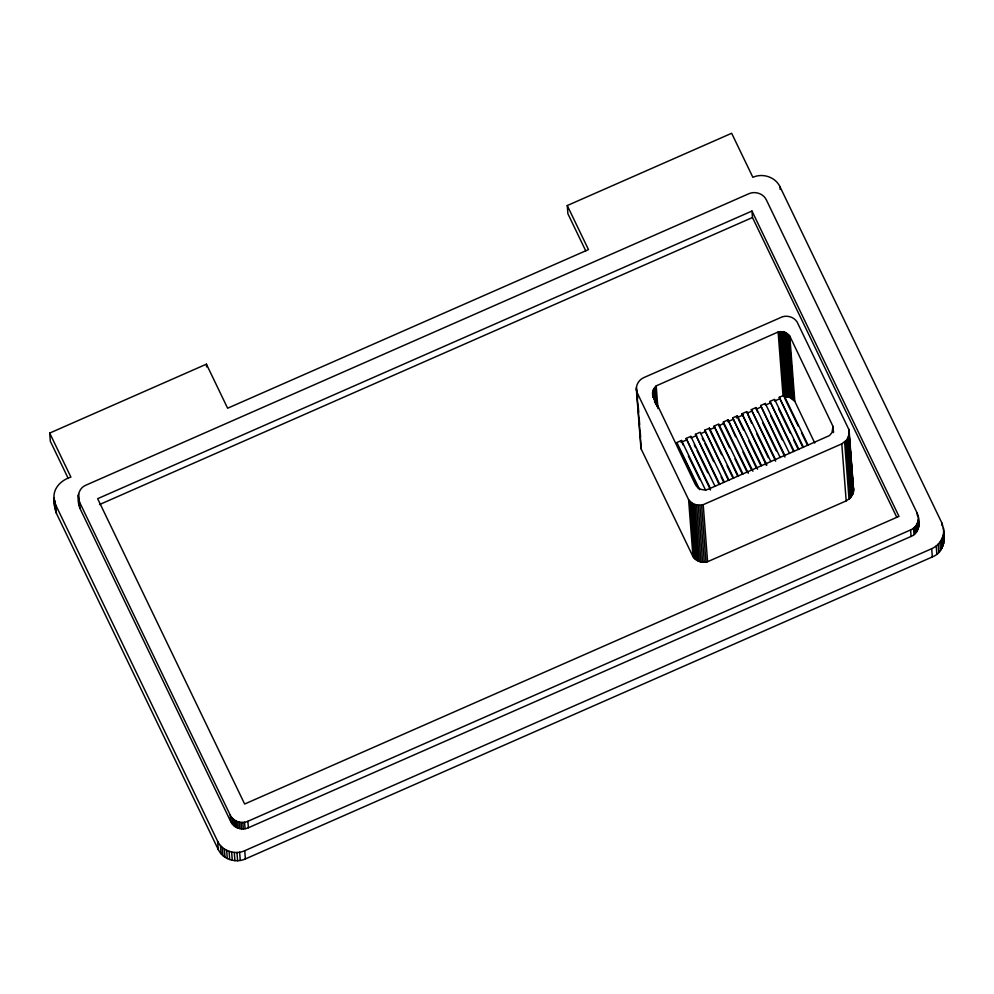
<?xml version="1.0" encoding="UTF-8"?>
<svg xmlns="http://www.w3.org/2000/svg" width="994" height="994" viewBox="0 0 994 994"><rect width="100%" height="100%" fill="white"/><g stroke="black" fill="none" stroke-linecap="round" stroke-linejoin="round"><path stroke-width="1.49" d="M53.949 497.745C53.378 487.656 61.802 479.779 70.909 477.12L49.7 433.073L206.417 364.177L227.626 408.223L588.473 249.593L567.263 205.547L731.659 133.271L752.868 177.317C762.597 172.869 775.345 176.92 779.992 186.748L941.84 522.906C945.965 534.648 946.027 551.521 932.322 556.951L245.381 858.928C235.653 863.376 222.904 859.338 218.258 849.51L56.409 513.339L54.844 508.506L53.949 497.745L54.844 508.506M54.583 505.983L54.347 499.323M78.29 495.459L79.433 501.895L230.248 815.155C233.267 821.541 241.554 824.175 247.879 821.28L910.591 529.951C916.928 527.367 920.345 519.39 917.189 513.165L766.362 199.906C763.342 193.519 755.067 190.898 748.743 193.78L86.031 485.122C76.861 488.812 76.936 500.541 79.93 508.369L230.745 821.628C233.764 828.027 242.051 830.649 248.376 827.754L911.088 536.425C919.052 533.293 920.146 523.589 918.207 516.308M640.919 447.722L636.359 389.126C636.148 384.181 639.366 379.546 643.851 377.596L782.44 316.788C787.733 315.16 793.97 317.185 797.039 321.857L848.727 429.222L853.61 490.961L852.864 494.055L850.23 498.106L846.18 500.901L707.591 561.709C702.298 563.337 696.061 561.312 692.992 556.64L641.304 449.276L640.807 444.567M652.524 392.468L652.611 395.003L695.228 484.289C697.539 489.21 703.926 491.235 708.784 489.011L829.443 435.596L831.966 432.651L833.034 426.476L789.783 336.071L784.688 332.145L778.116 332.008L656.202 385.871L652.735 391.214L652.872 397.016M853.61 490.961L849.112 430.775M944.213 541.047L943.405 527.752M54.67 503.436L55.092 500.926M636.359 389.126L636.918 392.245L688.606 499.622C691.675 504.293 697.912 506.306 703.205 504.691L841.794 443.871L846.9 439.845L849.224 433.931M54.21 500.28L55.776 505.114L217.624 841.272C222.271 851.1 235.019 855.151 244.748 850.702L931.689 548.713C938.038 545.892 942.896 539.817 943.579 532.809M698.496 488.563L676.976 444.169L676.852 442.541L681.499 440.491L705.715 490.427M710.499 490.005L686.158 438.429L690.818 436.378L715.034 486.314M719.134 484.5L695.465 434.316L700.124 432.253L724.34 482.202M728.44 480.375L704.783 430.203L709.43 428.141L733.647 478.089M737.759 476.263L714.09 426.091L718.737 424.028L742.953 473.964M747.066 472.138L723.52 423.593L723.396 421.965L728.043 419.903L752.93 471.231M756.372 468.025L732.715 417.865L737.362 415.803L761.566 465.726M766.349 465.291L742.009 413.728L746.668 411.665L770.872 461.614M775.655 461.179L751.327 409.64L755.987 407.577L780.191 457.501M784.974 457.066L760.646 405.527L765.293 403.465L789.497 453.388M793.61 451.562L769.952 401.402L774.599 399.339L798.803 449.263M802.916 447.449L779.259 397.302L783.918 395.239L808.11 445.15M681.076 442.355L686.742 439.857M696.67 435.471L690.992 437.969L690.818 436.378M700.919 433.583L705.168 431.707M709.418 429.83L715.096 427.321M719.345 425.444L723.595 423.568M727.856 421.692L733.522 419.182M736.355 417.927L743.45 414.796M747.699 412.92L751.949 411.044M756.198 409.168L760.46 407.279M766.125 404.782L770.375 402.893M774.624 401.017L780.302 398.519M751.973 211.039L97.648 498.69L244.648 804.022L898.974 516.371L751.973 211.039L752.47 217.524L896.787 517.278M99.562 504.542L752.47 217.524M814.769 443.051L794.815 401.315L789.708 397.401L784.44 396.966L779.42 331.71M784.713 398.246L798.157 425.979M801.512 432.912L807.563 445.387M779.259 397.302L803.463 447.213M778.762 409.279L790.193 432.862M793.547 439.795L798.257 449.499M769.952 401.402L794.156 451.326M770.797 416.175L782.228 439.758M760.646 405.527L784.85 455.451M757.453 411.976L755.987 407.577M762.833 423.071L776.277 450.804M751.327 409.64L775.531 459.563M751.501 422.997L746.668 411.665M756.881 434.092L768.312 457.675M742.009 413.728L766.896 465.055M738.157 418.809L743.537 429.905M748.917 441.001L760.348 464.583M732.715 417.865L757.59 469.18M735.572 436.788L728.043 419.903M742.965 452.046L751.712 470.087M723.396 421.965L748.283 473.293M718.861 425.643L729.633 447.847M735.013 458.942L742.406 474.2M714.09 426.091L738.306 476.027M710.225 431.147L721.669 454.73M727.049 465.838L732.429 476.934M704.783 430.203L728.987 480.152M702.261 438.043L703.615 440.814M704.957 443.585L713.704 461.626M721.097 476.884L723.794 482.438M695.465 434.316L719.681 484.264M694.297 444.927L695.651 447.71M696.993 450.481L707.753 472.684M686.158 438.429L710.375 488.377M682.977 444.877L681.499 440.491M688.357 455.985L699.788 479.568M676.852 442.541L699.726 489.719M585.789 250.935L567.897 213.772L567.263 205.547M68.226 478.462L50.334 441.299L49.7 433.073M918.021 520.694L918.878 524.434M944.039 535.977L944.3 538.499M853.498 487.793L853.672 489.371M78.911 505.225L78.576 493.819M943.157 535.331L943.791 543.556M941.84 522.906L942.051 525.652M942.374 537.766L943.008 545.992M941.281 540.09L941.914 548.315M939.864 542.264L940.498 550.49M938.174 544.24L938.808 552.478M936.224 545.992L936.857 554.23M931.689 548.713L932.322 556.951M918.319 519.613L918.829 526.087M918.046 521.241L918.543 527.715M917.189 513.165L917.387 515.762M917.537 522.832L918.034 529.305M916.828 524.335L917.325 530.821M915.909 525.751L916.406 532.225M914.803 527.031L915.3 533.517M913.536 528.174L914.033 534.66M910.591 529.951L911.088 536.425M848.727 429.222L849.087 433.844M849.323 436.938L850.032 446.182M850.392 450.804L851.1 460.048M851.336 463.129L852.044 472.374M852.405 477.008L853.113 486.252M848.963 435.509L853.349 492.527M848.478 437.025L852.864 494.055M847.783 438.478L852.169 495.509M846.9 439.845L851.299 496.863M845.844 441.075L850.23 498.106M844.627 442.181L849.013 499.199M841.794 443.871L846.18 500.901M833.034 426.476L833.494 432.552M833.121 429.01L833.357 432.042M779.992 186.748L780.203 189.494M789.783 336.071L794.815 401.315M789 335.04L794.032 400.296M788.093 334.121L793.113 399.377M787.049 333.325L792.069 398.582M785.919 332.667L790.938 397.923M784.688 332.145L789.708 397.401M783.409 331.797L788.428 397.053M782.092 331.598L787.111 396.854M780.75 331.574L785.769 396.83M783.918 395.239L784.042 396.854M778.116 332.008L783.024 395.749M765.293 403.465L765.417 405.08M737.362 415.803L737.486 417.43M709.43 428.141L709.554 429.768M703.205 504.691L707.591 561.709M701.565 505.064L705.964 562.082M699.9 505.238L704.299 562.256M698.235 505.2L702.621 562.219M696.583 504.952L700.969 561.983M694.98 504.505L699.366 561.535M693.452 503.871L697.838 560.889M692.023 503.039L696.421 560.069M690.731 502.045L695.117 559.075M689.587 500.901L693.974 557.92M688.606 499.622L692.992 556.64M656.202 385.871L657.953 408.633M655.232 386.753L656.748 406.484M654.387 387.735L655.667 404.434M653.679 388.828L654.723 402.483M653.12 389.983L653.828 399.091M652.735 391.214L653.207 397.277M637.166 392.133L637.639 398.296M638.111 404.459L638.707 412.162M639.179 418.337L639.651 424.5M640.124 430.663L640.596 436.826M636.421 387.536L641.304 449.276M247.879 821.28L248.376 827.754M244.549 822.262L245.058 828.747M242.822 822.448L243.319 828.921M244.748 850.702L245.381 858.928M206.417 364.177L206.628 366.923M241.082 822.411L241.579 828.884M239.368 822.15L239.865 828.636M237.69 821.69L238.2 828.176M239.629 852.218L240.262 860.456M236.112 821.019L236.609 827.505M234.634 820.162L235.131 826.648M236.97 852.492L237.603 860.729M233.279 819.131L233.776 825.604M232.087 817.938L232.584 824.411M234.286 852.442L234.919 860.667M230.248 815.155L230.745 821.628M231.652 852.044L232.285 860.282M229.08 851.336L229.713 859.561M226.644 850.305L227.278 858.543M224.358 848.988L224.992 857.213M222.296 847.397L222.929 855.623M220.457 845.559L221.09 853.784M217.624 841.272L218.258 849.51M79.433 501.895L79.93 508.369M55.776 505.114L56.409 513.339"/></g></svg>
